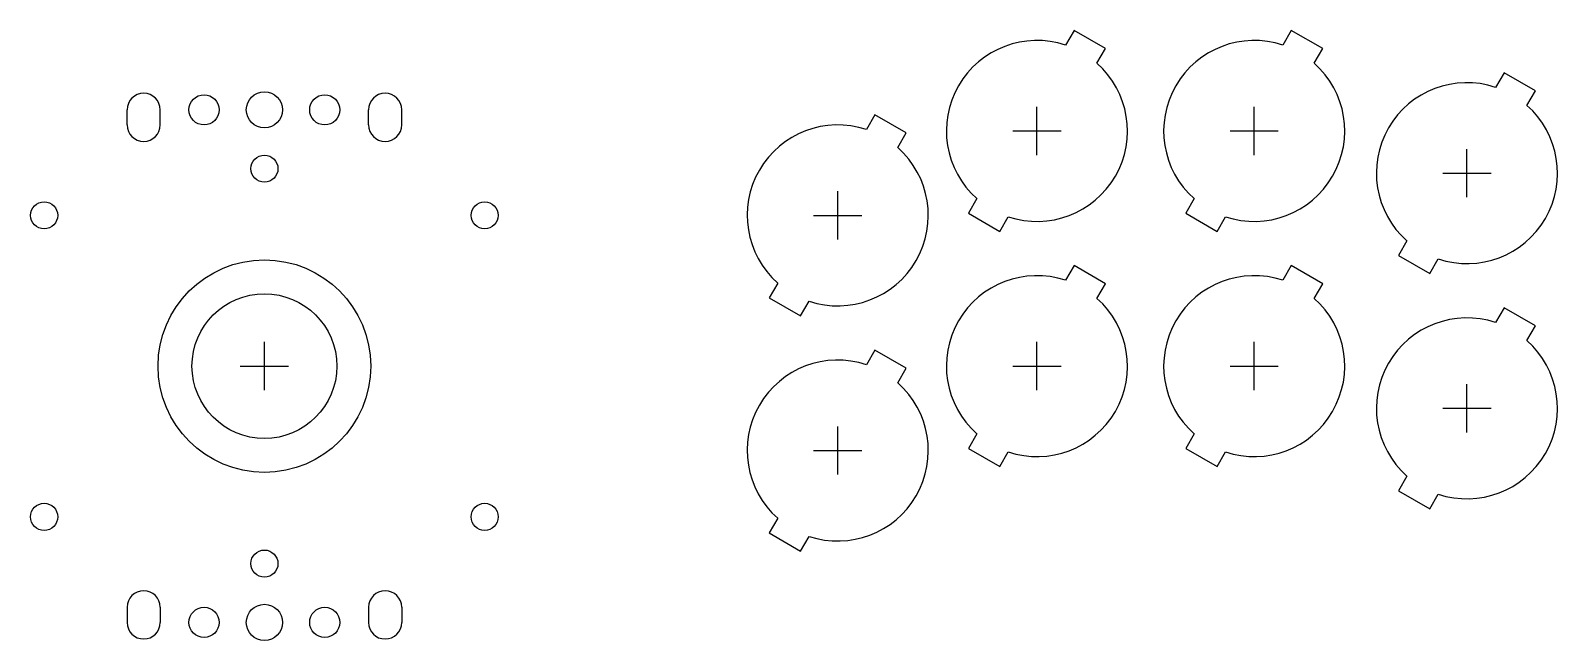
# Model space of a CAD drawing. Header units: millimetres. Extents: x -39 to 214, y -46 to 56.
import ezdxf

# ---------------------------------------------------------------- set-up
doc = ezdxf.new("R2010")
doc.units = ezdxf.units.MM
for name, color, linetype in [('BUTTONS', 1, 'Continuous'), ('GL_PLATE_HOLES', 2, 'Continuous'), ('JOYSTICK_BORE_24', 5, 'Continuous'), ('JOYSTICK_BORE_35.25', 3, 'Continuous'), ('REFERENCE', 8, 'Continuous')]:
    doc.layers.add(name, color=color, linetype=linetype)

msp = doc.modelspace()

# ---------------------------------------------------------------- linework, layer by layer
at = {"layer": 'BUTTONS'}
for points in [[(132.75, 53.23, 0.816497), (118.05, 27.77), (116.65, 25.34), (121.85, 22.34), (123.25, 24.77, 0.816497), (137.95, 50.23), (139.35, 52.66), (134.15, 55.66)], [(168.75, 53.23, 0.816497), (154.05, 27.77), (152.65, 25.34), (157.85, 22.34), (159.25, 24.77, 0.816497), (173.95, 50.23), (175.35, 52.66), (170.15, 55.66)], [(204, 46.23, 0.816497), (189.3, 20.77), (187.9, 18.34), (193.1, 15.34), (194.5, 17.77, 0.816497), (209.2, 43.23), (210.6, 45.66), (205.4, 48.66)], [(99.75, 39.23, 0.816497), (85.05, 13.77), (83.65, 11.34), (88.85, 8.34), (90.25, 10.77, 0.816497), (104.95, 36.23), (106.35, 38.66), (101.15, 41.66)], [(132.75, 14.23, 0.816497), (118.05, -11.23), (116.65, -13.66), (121.85, -16.66), (123.25, -14.23, 0.816497), (137.95, 11.23), (139.35, 13.66), (134.15, 16.66)], [(168.75, 14.23, 0.816497), (154.05, -11.23), (152.65, -13.66), (157.85, -16.66), (159.25, -14.23, 0.816497), (173.95, 11.23), (175.35, 13.66), (170.15, 16.66)], [(204, 7.23, 0.816497), (189.3, -18.23), (187.9, -20.66), (193.1, -23.66), (194.5, -21.23, 0.816497), (209.2, 4.23), (210.6, 6.66), (205.4, 9.66)], [(99.75, 0.23, 0.816497), (85.05, -25.23), (83.65, -27.66), (88.85, -30.66), (90.25, -28.23, 0.816497), (104.95, -2.77), (106.35, -0.34), (101.15, 2.66)]]:
    msp.add_lwpolyline(points, format="xyb", close=True, dxfattribs=at)
at = {"layer": 'GL_PLATE_HOLES'}
for p, q in [((-22.75, 40), (-22.75, 42.5)), ((-17.25, 40), (-17.25, 42.5)), ((17.25, 40), (17.25, 42.5)), ((22.75, 40), (22.75, 42.5)), ((-22.75, -40), (-22.75, -42.5)), ((-17.25, -40), (-17.25, -42.5)), ((17.25, -40), (17.25, -42.5)), ((22.75, -40), (22.75, -42.5))]:
    msp.add_line(p, q, dxfattribs=at)
for centre, radius in [((-10, 42.5), 2.5), ((0, 42.5), 3), ((10, 42.5), 2.5), ((0, 32.75), 2.25), ((-36.5, 25), 2.25), ((36.5, 25), 2.25), ((-36.5, -25), 2.25), ((36.5, -25), 2.25), ((0, -32.75), 2.25), ((-10, -42.5), 2.5), ((0, -42.5), 3), ((10, -42.5), 2.5)]:
    msp.add_circle(centre, radius, dxfattribs=at)
for centre, start, end in [((-20, 42.5), 0, 180), ((20, 42.5), 0, 180), ((-20, 40), 180, 360), ((20, 40), 180, 360), ((-20, -40), 0, 180), ((20, -40), 0, 180), ((-20, -42.5), -180, 0), ((20, -42.5), -180, 0)]:
    msp.add_arc(centre, 2.75, start, end, dxfattribs=at)
at = {"layer": 'JOYSTICK_BORE_24'}
msp.add_circle((0, 0), 12, dxfattribs=at)
at = {"layer": 'JOYSTICK_BORE_35.25'}
msp.add_circle((0, 0), 17.62, dxfattribs=at)
at = {"layer": 'REFERENCE'}
for p, q in [((128, 35), (128, 43)), ((164, 35), (164, 43)), ((124, 39), (132, 39)), ((160, 39), (168, 39)), ((199.25, 28), (199.25, 36)), ((195.25, 32), (203.25, 32)), ((95, 21), (95, 29)), ((91, 25), (99, 25)), ((0, -4), (0, 4)), ((128, -4), (128, 4)), ((164, -4), (164, 4)), ((-4, 0), (4, 0)), ((124, 0), (132, 0)), ((160, 0), (168, 0)), ((199.25, -11), (199.25, -3)), ((195.25, -7), (203.25, -7)), ((95, -18), (95, -10)), ((91, -14), (99, -14))]:
    msp.add_line(p, q, dxfattribs=at)

doc.saveas('drawing.dxf')
